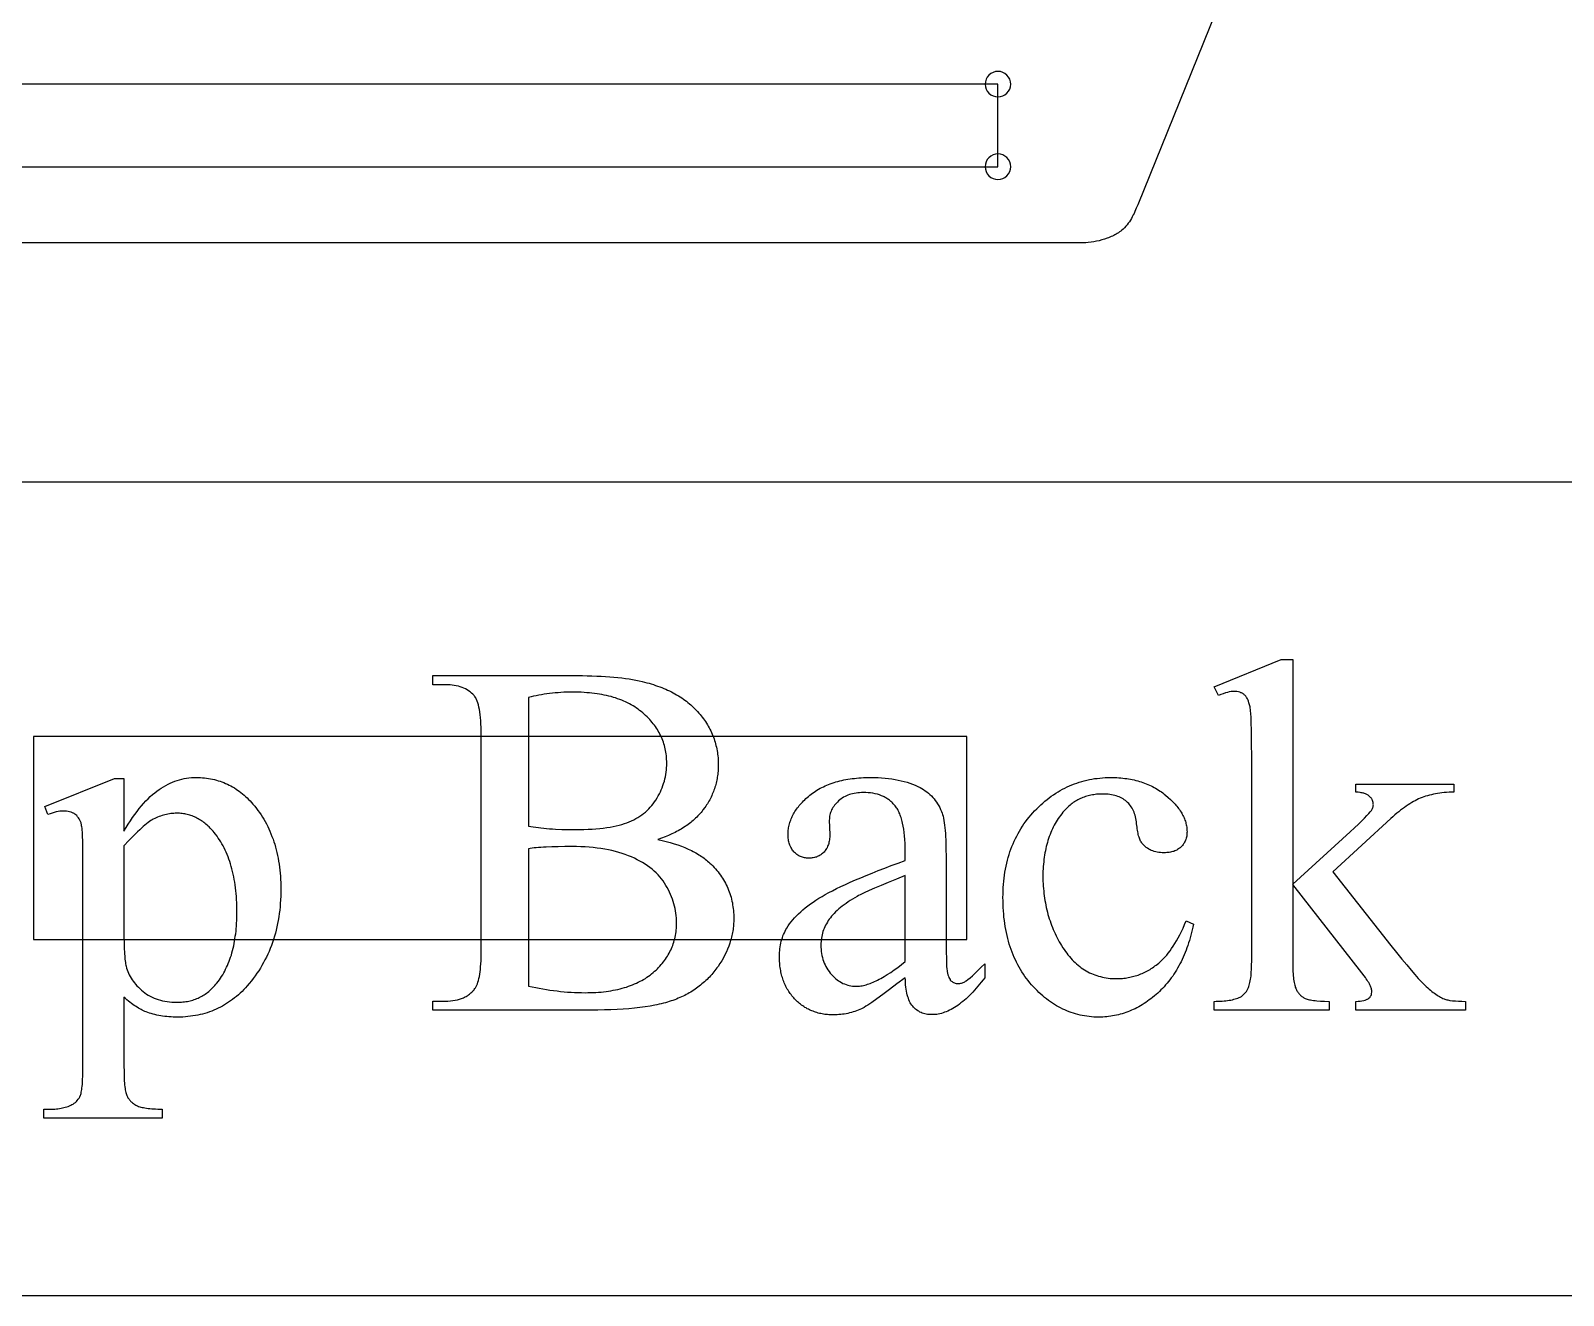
# Model space of a CAD drawing. Extents: x 0 to 152, y -19 to 71.
# Drawn here: x 49.54 to 64.63, y -10.35 to 2.09 of the extents above; entities that cross this region are included whole.
import ezdxf

# ---------------------------------------------------------------- set-up
doc = ezdxf.new("R2010")
doc.units = 0
doc.layers.get('0').update_dxf_attribs({"linetype": 'CONTINUOUS'})

msp = doc.modelspace()

# ---------------------------------------------------------------- linework, layer by layer
msp.add_lwpolyline([(68.062, 19.219), (60.438, 0.375), (60.424, 0.342), (60.409, 0.308), (60.402, 0.291), (60.393, 0.275), (60.385, 0.258), (60.376, 0.241), (60.366, 0.225), (60.356, 0.209), (60.345, 0.194), (60.334, 0.179), (60.322, 0.164), (60.309, 0.15), (60.296, 0.137), (60.281, 0.125), (60.271, 0.117), (60.26, 0.109), (60.249, 0.101), (60.237, 0.094), (60.226, 0.087), (60.214, 0.08), (60.202, 0.074), (60.189, 0.068), (60.177, 0.062), (60.164, 0.056), (60.151, 0.051), (60.139, 0.046), (60.112, 0.037), (60.086, 0.029), (60.059, 0.022), (60.032, 0.016), (60.005, 0.011), (59.979, 0.007), (59.952, 0.004), (59.926, 0.002), (59.9, 0), (59.875, 0), (2.5, 0)])
for points in [[(59.062, 1.688, 0.414214), (58.937, 1.562, 0.414214), (59.062, 1.437, 0.414214), (59.188, 1.562, 0.414214)], [(59.062, 0.876, 0.414214), (58.937, 0.75, 0.414214), (59.062, 0.624, 0.414214), (59.188, 0.75, 0.414214)]]:
    msp.add_lwpolyline(points, format="xyb", close=True)
for points in [[(33.062, 0.75), (59.062, 0.75), (59.062, 1.562), (33.062, 1.562)], [(42.29, -10.355), (66.04, -10.355), (66.04, -2.355), (42.29, -2.355)], [(61.963, -4.097), (61.963, -6.308), (62.528, -5.794), (62.571, -5.754), (62.609, -5.719), (62.642, -5.687), (62.67, -5.659), (62.694, -5.635), (62.713, -5.614), (62.727, -5.598), (62.733, -5.591), (62.737, -5.585), (62.742, -5.578), (62.746, -5.57), (62.749, -5.563), (62.752, -5.556), (62.754, -5.549), (62.755, -5.541), (62.756, -5.534), (62.757, -5.527), (62.756, -5.521), (62.756, -5.515), (62.755, -5.509), (62.754, -5.503), (62.753, -5.498), (62.751, -5.492), (62.749, -5.487), (62.746, -5.481), (62.744, -5.476), (62.741, -5.471), (62.738, -5.466), (62.734, -5.461), (62.73, -5.457), (62.726, -5.452), (62.716, -5.443), (62.711, -5.439), (62.706, -5.435), (62.7, -5.431), (62.693, -5.427), (62.686, -5.424), (62.679, -5.421), (62.671, -5.418), (62.663, -5.415), (62.655, -5.413), (62.646, -5.411), (62.637, -5.409), (62.627, -5.407), (62.606, -5.405), (62.584, -5.403), (62.584, -5.325), (63.55, -5.325), (63.55, -5.403), (63.526, -5.404), (63.502, -5.405), (63.478, -5.406), (63.455, -5.408), (63.432, -5.411), (63.41, -5.414), (63.389, -5.417), (63.368, -5.42), (63.348, -5.424), (63.328, -5.429), (63.308, -5.434), (63.289, -5.439), (63.271, -5.444), (63.253, -5.45), (63.236, -5.457), (63.219, -5.464), (63.202, -5.471), (63.186, -5.479), (63.168, -5.488), (63.151, -5.497), (63.134, -5.507), (63.116, -5.518), (63.098, -5.529), (63.08, -5.541), (63.062, -5.554), (63.044, -5.567), (63.025, -5.582), (63.006, -5.596), (62.987, -5.612), (62.968, -5.628), (62.949, -5.645), (62.929, -5.663), (62.358, -6.189), (62.929, -6.911), (62.986, -6.982), (63.038, -7.046), (63.085, -7.104), (63.128, -7.155), (63.166, -7.198), (63.198, -7.236), (63.226, -7.266), (63.238, -7.278), (63.249, -7.289), (63.278, -7.317), (63.292, -7.329), (63.306, -7.341), (63.319, -7.353), (63.333, -7.364), (63.346, -7.374), (63.359, -7.383), (63.371, -7.392), (63.384, -7.401), (63.396, -7.408), (63.408, -7.415), (63.419, -7.422), (63.431, -7.428), (63.442, -7.433), (63.453, -7.437), (63.461, -7.44), (63.47, -7.443), (63.479, -7.446), (63.489, -7.448), (63.5, -7.45), (63.511, -7.452), (63.536, -7.456), (63.564, -7.458), (63.595, -7.46), (63.628, -7.461), (63.665, -7.462), (63.665, -7.549), (62.584, -7.549), (62.584, -7.462), (62.606, -7.461), (62.627, -7.459), (62.645, -7.457), (62.662, -7.453), (62.676, -7.45), (62.683, -7.447), (62.689, -7.445), (62.695, -7.442), (62.7, -7.44), (62.705, -7.437), (62.709, -7.434), (62.717, -7.427), (62.724, -7.42), (62.726, -7.416), (62.729, -7.412), (62.732, -7.407), (62.734, -7.403), (62.737, -7.394), (62.74, -7.384), (62.741, -7.373), (62.742, -7.362), (62.742, -7.355), (62.74, -7.347), (62.739, -7.339), (62.736, -7.33), (62.732, -7.321), (62.728, -7.311), (62.723, -7.3), (62.718, -7.289), (62.711, -7.278), (62.704, -7.266), (62.696, -7.253), (62.687, -7.24), (62.678, -7.226), (62.668, -7.212), (62.645, -7.182), (61.963, -6.311), (61.963, -7.049), (61.963, -7.101), (61.965, -7.148), (61.966, -7.169), (61.967, -7.19), (61.968, -7.21), (61.97, -7.228), (61.972, -7.245), (61.974, -7.261), (61.977, -7.276), (61.98, -7.29), (61.983, -7.302), (61.986, -7.314), (61.989, -7.324), (61.993, -7.333), (61.997, -7.341), (62.001, -7.349), (62.005, -7.357), (62.01, -7.365), (62.014, -7.372), (62.019, -7.378), (62.024, -7.385), (62.03, -7.391), (62.035, -7.397), (62.041, -7.403), (62.047, -7.408), (62.053, -7.413), (62.059, -7.418), (62.066, -7.422), (62.072, -7.426), (62.079, -7.43), (62.087, -7.434), (62.095, -7.437), (62.105, -7.44), (62.115, -7.443), (62.127, -7.446), (62.139, -7.448), (62.153, -7.45), (62.168, -7.453), (62.183, -7.454), (62.2, -7.456), (62.237, -7.459), (62.277, -7.461), (62.322, -7.462), (62.322, -7.549), (61.191, -7.549), (61.191, -7.462), (61.211, -7.461), (61.232, -7.461), (61.251, -7.46), (61.27, -7.459), (61.288, -7.458), (61.306, -7.456), (61.323, -7.454), (61.339, -7.451), (61.355, -7.449), (61.37, -7.446), (61.384, -7.442), (61.398, -7.438), (61.411, -7.434), (61.423, -7.43), (61.435, -7.425), (61.445, -7.42), (61.458, -7.413), (61.469, -7.405), (61.48, -7.396), (61.49, -7.386), (61.5, -7.376), (61.508, -7.364), (61.516, -7.351), (61.523, -7.338), (61.528, -7.327), (61.532, -7.316), (61.536, -7.304), (61.539, -7.29), (61.542, -7.276), (61.545, -7.261), (61.548, -7.245), (61.55, -7.229), (61.553, -7.211), (61.554, -7.192), (61.556, -7.173), (61.557, -7.152), (61.558, -7.131), (61.559, -7.108), (61.56, -7.061), (61.56, -5.036), (61.559, -4.944), (61.559, -4.862), (61.557, -4.789), (61.555, -4.725), (61.553, -4.671), (61.55, -4.626), (61.548, -4.607), (61.547, -4.59), (61.545, -4.576), (61.543, -4.564), (61.538, -4.543), (61.533, -4.524), (61.527, -4.507), (61.524, -4.499), (61.52, -4.491), (61.517, -4.484), (61.513, -4.477), (61.509, -4.471), (61.505, -4.465), (61.501, -4.459), (61.496, -4.454), (61.492, -4.449), (61.487, -4.445), (61.482, -4.441), (61.477, -4.437), (61.471, -4.434), (61.466, -4.431), (61.46, -4.428), (61.454, -4.425), (61.448, -4.423), (61.442, -4.421), (61.429, -4.417), (61.415, -4.414), (61.4, -4.413), (61.385, -4.412), (61.378, -4.412), (61.371, -4.413), (61.356, -4.415), (61.339, -4.418), (61.321, -4.423), (61.301, -4.428), (61.28, -4.436), (61.257, -4.444), (61.232, -4.454), (61.191, -4.369), (61.851, -4.097)], [(55.716, -5.869), (55.758, -5.878), (55.799, -5.889), (55.838, -5.899), (55.876, -5.911), (55.913, -5.923), (55.948, -5.936), (55.982, -5.949), (56.015, -5.964), (56.046, -5.979), (56.062, -5.986), (56.076, -5.994), (56.091, -6.002), (56.105, -6.01), (56.119, -6.019), (56.132, -6.027), (56.146, -6.036), (56.158, -6.045), (56.171, -6.054), (56.183, -6.063), (56.195, -6.073), (56.206, -6.082), (56.217, -6.092), (56.228, -6.102), (56.243, -6.116), (56.257, -6.13), (56.27, -6.145), (56.283, -6.159), (56.296, -6.174), (56.308, -6.189), (56.32, -6.205), (56.331, -6.22), (56.342, -6.236), (56.352, -6.251), (56.362, -6.267), (56.372, -6.284), (56.381, -6.3), (56.389, -6.317), (56.397, -6.333), (56.405, -6.35), (56.412, -6.367), (56.419, -6.385), (56.425, -6.402), (56.431, -6.42), (56.436, -6.438), (56.441, -6.456), (56.445, -6.475), (56.449, -6.493), (56.452, -6.512), (56.455, -6.531), (56.458, -6.55), (56.46, -6.569), (56.462, -6.589), (56.463, -6.608), (56.463, -6.628), (56.464, -6.648), (56.463, -6.664), (56.463, -6.679), (56.462, -6.694), (56.461, -6.709), (56.46, -6.724), (56.458, -6.74), (56.456, -6.755), (56.454, -6.77), (56.451, -6.785), (56.448, -6.8), (56.445, -6.814), (56.442, -6.829), (56.438, -6.844), (56.434, -6.859), (56.429, -6.874), (56.425, -6.888), (56.414, -6.918), (56.403, -6.947), (56.39, -6.976), (56.376, -7.005), (56.361, -7.033), (56.345, -7.062), (56.327, -7.09), (56.308, -7.118), (56.298, -7.132), (56.288, -7.146), (56.278, -7.159), (56.268, -7.172), (56.257, -7.185), (56.246, -7.198), (56.235, -7.211), (56.223, -7.223), (56.212, -7.235), (56.2, -7.247), (56.188, -7.258), (56.176, -7.269), (56.163, -7.281), (56.15, -7.291), (56.137, -7.302), (56.124, -7.312), (56.111, -7.322), (56.097, -7.332), (56.083, -7.342), (56.069, -7.351), (56.055, -7.361), (56.04, -7.37), (56.025, -7.378), (56.01, -7.387), (55.995, -7.395), (55.98, -7.403), (55.964, -7.411), (55.948, -7.418), (55.932, -7.425), (55.916, -7.432), (55.899, -7.439), (55.882, -7.446), (55.865, -7.452), (55.847, -7.458), (55.829, -7.464), (55.81, -7.47), (55.791, -7.476), (55.771, -7.481), (55.75, -7.486), (55.729, -7.491), (55.707, -7.496), (55.685, -7.5), (55.639, -7.509), (55.591, -7.516), (55.54, -7.523), (55.487, -7.529), (55.432, -7.535), (55.375, -7.539), (55.316, -7.543), (55.254, -7.545), (55.19, -7.547), (55.124, -7.549), (55.056, -7.549), (53.502, -7.549), (53.502, -7.459), (53.626, -7.459), (53.651, -7.459), (53.675, -7.457), (53.699, -7.455), (53.721, -7.451), (53.743, -7.446), (53.754, -7.444), (53.764, -7.441), (53.774, -7.438), (53.784, -7.434), (53.793, -7.43), (53.803, -7.426), (53.812, -7.422), (53.821, -7.418), (53.83, -7.413), (53.838, -7.408), (53.846, -7.403), (53.854, -7.397), (53.862, -7.391), (53.87, -7.385), (53.877, -7.379), (53.884, -7.373), (53.891, -7.366), (53.897, -7.359), (53.904, -7.352), (53.91, -7.344), (53.916, -7.336), (53.922, -7.328), (53.928, -7.317), (53.935, -7.304), (53.941, -7.29), (53.946, -7.274), (53.951, -7.256), (53.956, -7.237), (53.96, -7.217), (53.964, -7.195), (53.967, -7.172), (53.97, -7.147), (53.972, -7.121), (53.974, -7.093), (53.976, -7.063), (53.977, -7.033), (53.977, -7), (53.978, -6.966), (53.978, -4.84), (53.977, -4.802), (53.976, -4.767), (53.975, -4.733), (53.973, -4.701), (53.971, -4.67), (53.968, -4.642), (53.964, -4.615), (53.96, -4.59), (53.955, -4.567), (53.95, -4.545), (53.944, -4.526), (53.938, -4.508), (53.931, -4.492), (53.927, -4.484), (53.924, -4.477), (53.92, -4.471), (53.916, -4.464), (53.911, -4.459), (53.907, -4.454), (53.895, -4.441), (53.882, -4.429), (53.868, -4.417), (53.854, -4.407), (53.839, -4.397), (53.823, -4.388), (53.807, -4.381), (53.789, -4.373), (53.771, -4.367), (53.753, -4.362), (53.733, -4.357), (53.713, -4.353), (53.692, -4.351), (53.671, -4.348), (53.649, -4.347), (53.626, -4.347), (53.502, -4.347), (53.502, -4.257), (54.924, -4.257), (54.974, -4.257), (55.021, -4.258), (55.068, -4.259), (55.114, -4.261), (55.158, -4.263), (55.201, -4.265), (55.243, -4.268), (55.283, -4.272), (55.322, -4.275), (55.36, -4.28), (55.397, -4.284), (55.433, -4.29), (55.467, -4.295), (55.5, -4.302), (55.532, -4.308), (55.563, -4.315), (55.586, -4.321), (55.608, -4.327), (55.63, -4.333), (55.651, -4.339), (55.673, -4.346), (55.693, -4.353), (55.714, -4.36), (55.734, -4.367), (55.754, -4.375), (55.774, -4.383), (55.793, -4.391), (55.812, -4.4), (55.83, -4.408), (55.849, -4.417), (55.866, -4.427), (55.884, -4.436), (55.901, -4.446), (55.918, -4.456), (55.935, -4.466), (55.951, -4.477), (55.967, -4.488), (55.982, -4.499), (55.997, -4.51), (56.012, -4.522), (56.027, -4.534), (56.041, -4.546), (56.055, -4.559), (56.068, -4.571), (56.081, -4.584), (56.094, -4.598), (56.107, -4.611), (56.119, -4.625), (56.131, -4.639), (56.142, -4.653), (56.153, -4.667), (56.164, -4.681), (56.174, -4.696), (56.184, -4.71), (56.194, -4.725), (56.203, -4.74), (56.212, -4.755), (56.22, -4.77), (56.228, -4.785), (56.236, -4.801), (56.243, -4.816), (56.25, -4.832), (56.257, -4.848), (56.263, -4.864), (56.269, -4.88), (56.274, -4.896), (56.279, -4.912), (56.284, -4.929), (56.288, -4.945), (56.292, -4.962), (56.296, -4.979), (56.299, -4.996), (56.302, -5.013), (56.304, -5.03), (56.306, -5.047), (56.308, -5.065), (56.309, -5.082), (56.31, -5.1), (56.31, -5.118), (56.311, -5.136), (56.31, -5.167), (56.308, -5.197), (56.307, -5.212), (56.305, -5.227), (56.303, -5.242), (56.301, -5.256), (56.299, -5.271), (56.296, -5.285), (56.293, -5.3), (56.29, -5.314), (56.286, -5.328), (56.282, -5.342), (56.278, -5.356), (56.273, -5.37), (56.268, -5.384), (56.263, -5.398), (56.258, -5.411), (56.252, -5.425), (56.246, -5.438), (56.24, -5.452), (56.233, -5.465), (56.226, -5.478), (56.219, -5.491), (56.211, -5.504), (56.204, -5.517), (56.195, -5.529), (56.187, -5.542), (56.178, -5.554), (56.16, -5.579), (56.151, -5.591), (56.141, -5.603), (56.131, -5.615), (56.12, -5.626), (56.11, -5.637), (56.099, -5.649), (56.087, -5.66), (56.076, -5.67), (56.064, -5.681), (56.052, -5.691), (56.04, -5.701), (56.027, -5.711), (56.014, -5.721), (56.001, -5.731), (55.988, -5.74), (55.974, -5.749), (55.96, -5.758), (55.945, -5.767), (55.931, -5.775), (55.916, -5.784), (55.901, -5.792), (55.885, -5.8), (55.854, -5.815), (55.821, -5.83), (55.787, -5.844), (55.752, -5.857)], [(54.444, -5.738), (54.467, -5.742), (54.49, -5.746), (54.515, -5.749), (54.54, -5.753), (54.566, -5.756), (54.593, -5.759), (54.62, -5.761), (54.649, -5.763), (54.678, -5.765), (54.708, -5.767), (54.77, -5.77), (54.835, -5.771), (54.903, -5.772), (54.946, -5.772), (54.988, -5.771), (55.029, -5.769), (55.069, -5.767), (55.107, -5.764), (55.144, -5.761), (55.179, -5.757), (55.213, -5.753), (55.246, -5.748), (55.277, -5.742), (55.307, -5.736), (55.335, -5.729), (55.362, -5.721), (55.388, -5.713), (55.412, -5.705), (55.435, -5.695), (55.457, -5.686), (55.479, -5.675), (55.499, -5.664), (55.519, -5.652), (55.539, -5.64), (55.558, -5.627), (55.576, -5.613), (55.593, -5.599), (55.61, -5.584), (55.626, -5.568), (55.641, -5.552), (55.656, -5.535), (55.67, -5.517), (55.684, -5.499), (55.696, -5.481), (55.709, -5.461), (55.72, -5.441), (55.731, -5.421), (55.741, -5.401), (55.75, -5.38), (55.759, -5.36), (55.766, -5.339), (55.773, -5.317), (55.78, -5.296), (55.785, -5.274), (55.79, -5.252), (55.794, -5.23), (55.797, -5.208), (55.8, -5.185), (55.802, -5.163), (55.803, -5.14), (55.803, -5.116), (55.803, -5.098), (55.802, -5.081), (55.801, -5.063), (55.8, -5.045), (55.798, -5.028), (55.795, -5.011), (55.792, -4.994), (55.789, -4.977), (55.785, -4.961), (55.78, -4.944), (55.775, -4.928), (55.77, -4.912), (55.764, -4.896), (55.758, -4.88), (55.752, -4.864), (55.744, -4.849), (55.737, -4.833), (55.729, -4.818), (55.72, -4.803), (55.711, -4.788), (55.702, -4.774), (55.692, -4.759), (55.682, -4.745), (55.671, -4.731), (55.66, -4.717), (55.648, -4.703), (55.636, -4.689), (55.623, -4.676), (55.61, -4.663), (55.596, -4.649), (55.582, -4.636), (55.568, -4.624), (55.553, -4.611), (55.537, -4.599), (55.522, -4.587), (55.506, -4.576), (55.489, -4.565), (55.472, -4.554), (55.454, -4.544), (55.437, -4.534), (55.418, -4.525), (55.399, -4.516), (55.38, -4.507), (55.361, -4.499), (55.341, -4.491), (55.32, -4.484), (55.3, -4.477), (55.278, -4.471), (55.257, -4.464), (55.234, -4.459), (55.212, -4.453), (55.189, -4.448), (55.166, -4.444), (55.142, -4.44), (55.118, -4.436), (55.093, -4.432), (55.068, -4.429), (55.042, -4.427), (55.017, -4.425), (54.99, -4.423), (54.963, -4.421), (54.936, -4.42), (54.909, -4.42), (54.881, -4.42), (54.851, -4.42), (54.821, -4.42), (54.791, -4.421), (54.762, -4.423), (54.734, -4.425), (54.705, -4.427), (54.678, -4.43), (54.65, -4.433), (54.623, -4.436), (54.596, -4.44), (54.57, -4.445), (54.544, -4.45), (54.518, -4.455), (54.493, -4.46), (54.468, -4.467), (54.444, -4.473)], [(49.571, -6.855), (58.758, -6.855), (58.758, -4.855), (49.571, -4.855)], [(49.685, -5.546), (50.37, -5.269), (50.462, -5.269), (50.462, -5.789), (50.484, -5.753), (50.505, -5.718), (50.527, -5.685), (50.548, -5.653), (50.57, -5.622), (50.592, -5.593), (50.613, -5.566), (50.635, -5.539), (50.656, -5.514), (50.678, -5.49), (50.7, -5.468), (50.721, -5.447), (50.743, -5.428), (50.765, -5.41), (50.786, -5.393), (50.808, -5.377), (50.83, -5.363), (50.852, -5.35), (50.874, -5.337), (50.896, -5.326), (50.918, -5.315), (50.941, -5.306), (50.963, -5.297), (50.986, -5.289), (51.009, -5.282), (51.032, -5.276), (51.055, -5.271), (51.079, -5.267), (51.102, -5.264), (51.126, -5.261), (51.15, -5.26), (51.173, -5.26), (51.194, -5.26), (51.215, -5.261), (51.235, -5.262), (51.255, -5.264), (51.275, -5.266), (51.295, -5.269), (51.315, -5.272), (51.334, -5.276), (51.353, -5.28), (51.372, -5.285), (51.391, -5.291), (51.409, -5.296), (51.427, -5.303), (51.445, -5.31), (51.463, -5.317), (51.481, -5.325), (51.498, -5.334), (51.515, -5.343), (51.532, -5.352), (51.549, -5.362), (51.565, -5.373), (51.581, -5.384), (51.597, -5.395), (51.613, -5.407), (51.629, -5.42), (51.644, -5.433), (51.659, -5.446), (51.674, -5.46), (51.689, -5.475), (51.703, -5.49), (51.718, -5.506), (51.732, -5.522), (51.749, -5.542), (51.765, -5.563), (51.781, -5.584), (51.796, -5.605), (51.811, -5.627), (51.825, -5.649), (51.839, -5.671), (51.852, -5.694), (51.864, -5.717), (51.877, -5.741), (51.888, -5.765), (51.899, -5.789), (51.909, -5.814), (51.919, -5.839), (51.929, -5.865), (51.938, -5.891), (51.946, -5.917), (51.954, -5.944), (51.961, -5.971), (51.968, -5.998), (51.974, -6.026), (51.979, -6.054), (51.984, -6.083), (51.989, -6.112), (51.993, -6.141), (51.997, -6.171), (51.999, -6.201), (52.002, -6.231), (52.004, -6.262), (52.005, -6.293), (52.006, -6.325), (52.006, -6.357), (52.006, -6.393), (52.005, -6.428), (52.003, -6.463), (52.001, -6.498), (51.998, -6.532), (51.995, -6.566), (51.99, -6.599), (51.986, -6.632), (51.98, -6.665), (51.974, -6.697), (51.967, -6.729), (51.96, -6.761), (51.952, -6.792), (51.943, -6.822), (51.934, -6.853), (51.924, -6.883), (51.913, -6.912), (51.902, -6.941), (51.89, -6.97), (51.877, -6.998), (51.864, -7.026), (51.85, -7.054), (51.836, -7.081), (51.82, -7.108), (51.805, -7.135), (51.788, -7.161), (51.771, -7.186), (51.753, -7.211), (51.735, -7.236), (51.716, -7.261), (51.696, -7.285), (51.676, -7.309), (51.659, -7.328), (51.641, -7.346), (51.624, -7.364), (51.606, -7.381), (51.588, -7.398), (51.569, -7.413), (51.55, -7.429), (51.531, -7.444), (51.512, -7.458), (51.492, -7.471), (51.472, -7.484), (51.452, -7.497), (51.432, -7.508), (51.411, -7.519), (51.39, -7.53), (51.369, -7.54), (51.347, -7.549), (51.326, -7.558), (51.303, -7.566), (51.281, -7.574), (51.258, -7.581), (51.236, -7.587), (51.212, -7.593), (51.189, -7.598), (51.165, -7.602), (51.141, -7.606), (51.117, -7.609), (51.092, -7.612), (51.068, -7.614), (51.042, -7.616), (51.017, -7.617), (50.991, -7.617), (50.969, -7.617), (50.947, -7.616), (50.926, -7.615), (50.905, -7.614), (50.884, -7.612), (50.863, -7.61), (50.843, -7.607), (50.824, -7.604), (50.805, -7.601), (50.786, -7.597), (50.767, -7.593), (50.749, -7.588), (50.731, -7.583), (50.714, -7.578), (50.697, -7.572), (50.681, -7.566), (50.668, -7.561), (50.656, -7.556), (50.643, -7.55), (50.631, -7.543), (50.618, -7.536), (50.604, -7.528), (50.591, -7.52), (50.577, -7.511), (50.564, -7.502), (50.55, -7.492), (50.536, -7.482), (50.521, -7.47), (50.507, -7.459), (50.492, -7.447), (50.477, -7.434), (50.462, -7.42), (50.462, -8.098), (50.463, -8.152), (50.464, -8.201), (50.466, -8.245), (50.467, -8.266), (50.469, -8.284), (50.471, -8.302), (50.473, -8.318), (50.475, -8.333), (50.478, -8.346), (50.481, -8.359), (50.483, -8.37), (50.487, -8.379), (50.49, -8.388), (50.494, -8.395), (50.498, -8.403), (50.502, -8.41), (50.507, -8.417), (50.512, -8.424), (50.517, -8.431), (50.522, -8.437), (50.528, -8.443), (50.534, -8.449), (50.541, -8.455), (50.548, -8.461), (50.555, -8.466), (50.563, -8.472), (50.57, -8.477), (50.579, -8.482), (50.587, -8.486), (50.596, -8.491), (50.606, -8.495), (50.617, -8.499), (50.629, -8.502), (50.641, -8.505), (50.655, -8.508), (50.669, -8.511), (50.685, -8.513), (50.701, -8.516), (50.718, -8.517), (50.736, -8.519), (50.754, -8.52), (50.774, -8.521), (50.795, -8.522), (50.838, -8.523), (50.838, -8.612), (49.673, -8.612), (49.673, -8.523), (49.734, -8.523), (49.75, -8.523), (49.767, -8.522), (49.782, -8.522), (49.798, -8.52), (49.813, -8.519), (49.828, -8.517), (49.843, -8.514), (49.858, -8.511), (49.872, -8.508), (49.885, -8.504), (49.899, -8.5), (49.912, -8.495), (49.925, -8.49), (49.938, -8.484), (49.95, -8.478), (49.962, -8.472), (49.968, -8.468), (49.973, -8.464), (49.979, -8.46), (49.984, -8.456), (49.994, -8.447), (50.003, -8.437), (50.012, -8.425), (50.02, -8.413), (50.027, -8.4), (50.034, -8.385), (50.037, -8.377), (50.04, -8.368), (50.042, -8.357), (50.045, -8.344), (50.047, -8.33), (50.049, -8.315), (50.051, -8.298), (50.053, -8.28), (50.056, -8.239), (50.057, -8.193), (50.059, -8.141), (50.059, -8.083), (50.059, -5.981), (50.059, -5.929), (50.058, -5.883), (50.056, -5.841), (50.054, -5.804), (50.052, -5.772), (50.05, -5.758), (50.048, -5.745), (50.046, -5.734), (50.044, -5.723), (50.042, -5.714), (50.04, -5.706), (50.034, -5.692), (50.029, -5.679), (50.022, -5.667), (50.014, -5.655), (50.006, -5.645), (49.998, -5.635), (49.988, -5.627), (49.978, -5.619), (49.972, -5.615), (49.967, -5.612), (49.961, -5.609), (49.955, -5.606), (49.942, -5.601), (49.928, -5.597), (49.913, -5.594), (49.897, -5.592), (49.88, -5.59), (49.862, -5.59), (49.847, -5.59), (49.831, -5.592), (49.814, -5.595), (49.796, -5.598), (49.777, -5.603), (49.757, -5.609), (49.736, -5.616), (49.714, -5.624)], [(58.151, -7.229), (58.069, -7.291), (57.996, -7.347), (57.93, -7.396), (57.872, -7.437), (57.823, -7.472), (57.801, -7.487), (57.781, -7.5), (57.763, -7.511), (57.747, -7.521), (57.733, -7.528), (57.721, -7.534), (57.705, -7.542), (57.688, -7.549), (57.671, -7.555), (57.655, -7.561), (57.638, -7.566), (57.621, -7.571), (57.603, -7.576), (57.586, -7.58), (57.568, -7.584), (57.551, -7.587), (57.533, -7.589), (57.515, -7.591), (57.497, -7.593), (57.479, -7.594), (57.46, -7.595), (57.442, -7.595), (57.428, -7.595), (57.414, -7.595), (57.4, -7.594), (57.386, -7.593), (57.372, -7.591), (57.358, -7.59), (57.345, -7.588), (57.332, -7.585), (57.319, -7.583), (57.306, -7.58), (57.293, -7.577), (57.28, -7.573), (57.268, -7.569), (57.256, -7.565), (57.244, -7.56), (57.232, -7.556), (57.22, -7.551), (57.208, -7.545), (57.197, -7.54), (57.186, -7.534), (57.174, -7.527), (57.163, -7.521), (57.153, -7.514), (57.142, -7.506), (57.131, -7.499), (57.121, -7.491), (57.111, -7.483), (57.101, -7.474), (57.091, -7.466), (57.081, -7.456), (57.072, -7.447), (57.062, -7.437), (57.053, -7.427), (57.044, -7.417), (57.035, -7.407), (57.027, -7.396), (57.019, -7.386), (57.011, -7.375), (57.004, -7.364), (56.997, -7.352), (56.99, -7.341), (56.983, -7.329), (56.977, -7.317), (56.971, -7.305), (56.965, -7.293), (56.96, -7.28), (56.955, -7.268), (56.95, -7.255), (56.946, -7.242), (56.941, -7.228), (56.937, -7.215), (56.934, -7.201), (56.93, -7.187), (56.927, -7.173), (56.925, -7.159), (56.922, -7.145), (56.92, -7.13), (56.918, -7.115), (56.916, -7.1), (56.915, -7.085), (56.914, -7.07), (56.913, -7.054), (56.913, -7.022), (56.913, -7.002), (56.914, -6.982), (56.915, -6.963), (56.917, -6.944), (56.92, -6.925), (56.923, -6.906), (56.927, -6.888), (56.931, -6.87), (56.936, -6.853), (56.941, -6.836), (56.947, -6.819), (56.954, -6.803), (56.961, -6.787), (56.969, -6.771), (56.977, -6.756), (56.986, -6.741), (56.999, -6.72), (57.013, -6.7), (57.028, -6.679), (57.045, -6.659), (57.062, -6.639), (57.081, -6.619), (57.101, -6.6), (57.122, -6.58), (57.144, -6.561), (57.167, -6.542), (57.192, -6.523), (57.218, -6.504), (57.244, -6.485), (57.272, -6.467), (57.301, -6.448), (57.332, -6.43), (57.364, -6.411), (57.398, -6.392), (57.435, -6.373), (57.475, -6.353), (57.517, -6.333), (57.562, -6.312), (57.61, -6.29), (57.66, -6.268), (57.712, -6.246), (57.767, -6.223), (57.825, -6.2), (57.885, -6.176), (57.948, -6.151), (58.013, -6.127), (58.081, -6.101), (58.151, -6.075), (58.151, -5.988), (58.151, -5.947), (58.149, -5.908), (58.147, -5.871), (58.144, -5.835), (58.141, -5.8), (58.136, -5.768), (58.131, -5.737), (58.125, -5.708), (58.121, -5.693), (58.118, -5.68), (58.114, -5.667), (58.11, -5.654), (58.105, -5.641), (58.101, -5.629), (58.096, -5.618), (58.092, -5.606), (58.087, -5.596), (58.081, -5.585), (58.076, -5.575), (58.07, -5.566), (58.064, -5.557), (58.058, -5.548), (58.052, -5.539), (58.045, -5.532), (58.039, -5.524), (58.032, -5.517), (58.025, -5.509), (58.017, -5.503), (58.01, -5.496), (58.002, -5.489), (57.995, -5.483), (57.987, -5.477), (57.978, -5.472), (57.97, -5.466), (57.961, -5.461), (57.953, -5.456), (57.944, -5.451), (57.935, -5.447), (57.916, -5.439), (57.896, -5.431), (57.876, -5.425), (57.855, -5.42), (57.833, -5.415), (57.81, -5.412), (57.787, -5.41), (57.763, -5.408), (57.738, -5.408), (57.719, -5.408), (57.701, -5.409), (57.683, -5.411), (57.666, -5.413), (57.649, -5.416), (57.632, -5.419), (57.616, -5.424), (57.601, -5.428), (57.586, -5.434), (57.572, -5.44), (57.558, -5.447), (57.544, -5.454), (57.531, -5.462), (57.519, -5.471), (57.507, -5.48), (57.495, -5.49), (57.484, -5.501), (57.474, -5.511), (57.464, -5.522), (57.455, -5.533), (57.447, -5.544), (57.439, -5.556), (57.432, -5.567), (57.426, -5.579), (57.421, -5.591), (57.416, -5.603), (57.412, -5.615), (57.409, -5.628), (57.406, -5.64), (57.405, -5.653), (57.404, -5.666), (57.403, -5.68), (57.408, -5.82), (57.408, -5.834), (57.407, -5.848), (57.406, -5.861), (57.404, -5.873), (57.402, -5.885), (57.4, -5.897), (57.397, -5.908), (57.394, -5.919), (57.39, -5.93), (57.386, -5.94), (57.381, -5.95), (57.376, -5.959), (57.37, -5.968), (57.364, -5.977), (57.358, -5.985), (57.351, -5.993), (57.344, -6), (57.336, -6.007), (57.328, -6.013), (57.32, -6.019), (57.312, -6.025), (57.303, -6.03), (57.294, -6.034), (57.285, -6.038), (57.276, -6.042), (57.266, -6.045), (57.256, -6.048), (57.246, -6.05), (57.235, -6.051), (57.224, -6.053), (57.213, -6.053), (57.202, -6.054), (57.191, -6.053), (57.18, -6.053), (57.169, -6.051), (57.159, -6.05), (57.149, -6.047), (57.139, -6.045), (57.129, -6.041), (57.12, -6.038), (57.111, -6.034), (57.102, -6.029), (57.094, -6.024), (57.085, -6.018), (57.077, -6.012), (57.07, -6.005), (57.062, -5.998), (57.055, -5.99), (57.048, -5.982), (57.041, -5.974), (57.035, -5.965), (57.03, -5.956), (57.025, -5.946), (57.02, -5.937), (57.016, -5.926), (57.012, -5.916), (57.009, -5.905), (57.006, -5.893), (57.003, -5.882), (57.001, -5.87), (57, -5.857), (56.999, -5.845), (56.998, -5.831), (56.998, -5.818), (56.998, -5.805), (56.999, -5.792), (57, -5.779), (57.001, -5.766), (57.003, -5.754), (57.005, -5.741), (57.008, -5.728), (57.011, -5.716), (57.015, -5.703), (57.019, -5.691), (57.023, -5.678), (57.028, -5.666), (57.033, -5.654), (57.039, -5.642), (57.045, -5.63), (57.051, -5.618), (57.058, -5.606), (57.065, -5.594), (57.073, -5.582), (57.081, -5.57), (57.09, -5.559), (57.099, -5.547), (57.108, -5.535), (57.118, -5.524), (57.128, -5.513), (57.139, -5.501), (57.15, -5.49), (57.161, -5.479), (57.173, -5.467), (57.186, -5.456), (57.198, -5.445), (57.211, -5.434), (57.225, -5.424), (57.239, -5.413), (57.253, -5.403), (57.268, -5.393), (57.282, -5.384), (57.298, -5.375), (57.313, -5.366), (57.329, -5.358), (57.345, -5.35), (57.362, -5.342), (57.379, -5.335), (57.396, -5.328), (57.413, -5.321), (57.431, -5.315), (57.45, -5.309), (57.468, -5.303), (57.487, -5.298), (57.506, -5.293), (57.526, -5.288), (57.546, -5.284), (57.566, -5.28), (57.587, -5.277), (57.608, -5.273), (57.629, -5.271), (57.65, -5.268), (57.672, -5.266), (57.695, -5.264), (57.717, -5.262), (57.74, -5.261), (57.763, -5.26), (57.787, -5.26), (57.811, -5.26), (57.848, -5.26), (57.883, -5.261), (57.918, -5.263), (57.952, -5.266), (57.986, -5.269), (58.018, -5.274), (58.05, -5.279), (58.081, -5.285), (58.11, -5.291), (58.14, -5.299), (58.168, -5.307), (58.195, -5.316), (58.222, -5.325), (58.248, -5.336), (58.273, -5.347), (58.297, -5.359), (58.314, -5.369), (58.331, -5.379), (58.348, -5.39), (58.364, -5.402), (58.379, -5.414), (58.393, -5.428), (58.408, -5.441), (58.421, -5.456), (58.434, -5.471), (58.446, -5.486), (58.458, -5.503), (58.469, -5.52), (58.48, -5.538), (58.49, -5.556), (58.499, -5.575), (58.508, -5.595), (58.513, -5.609), (58.518, -5.624), (58.523, -5.641), (58.527, -5.661), (58.531, -5.681), (58.534, -5.704), (58.538, -5.728), (58.541, -5.754), (58.543, -5.781), (58.545, -5.811), (58.547, -5.841), (58.549, -5.874), (58.55, -5.909), (58.551, -5.945), (58.551, -5.982), (58.552, -6.022), (58.552, -6.777), (58.552, -6.853), (58.552, -6.921), (58.553, -6.981), (58.555, -7.033), (58.556, -7.078), (58.558, -7.115), (58.561, -7.145), (58.562, -7.157), (58.564, -7.167), (58.567, -7.184), (58.571, -7.2), (58.575, -7.214), (58.58, -7.226), (58.585, -7.238), (58.591, -7.247), (58.594, -7.252), (58.597, -7.256), (58.6, -7.259), (58.604, -7.263), (58.611, -7.268), (58.618, -7.273), (58.626, -7.277), (58.634, -7.281), (58.642, -7.283), (58.65, -7.285), (58.659, -7.286), (58.668, -7.287), (58.678, -7.287), (58.687, -7.286), (58.696, -7.284), (58.705, -7.283), (58.713, -7.28), (58.721, -7.277), (58.729, -7.274), (58.736, -7.27), (58.743, -7.265), (58.75, -7.26), (58.767, -7.247), (58.788, -7.23), (58.811, -7.21), (58.837, -7.186), (58.866, -7.158), (58.898, -7.127), (58.933, -7.093), (58.933, -7.229), (58.916, -7.251), (58.899, -7.273), (58.882, -7.294), (58.865, -7.314), (58.848, -7.333), (58.832, -7.352), (58.815, -7.37), (58.798, -7.388), (58.782, -7.405), (58.765, -7.421), (58.749, -7.436), (58.732, -7.45), (58.716, -7.464), (58.699, -7.478), (58.683, -7.49), (58.667, -7.502), (58.651, -7.513), (58.634, -7.523), (58.618, -7.533), (58.602, -7.542), (58.586, -7.55), (58.57, -7.557), (58.554, -7.564), (58.538, -7.57), (58.523, -7.575), (58.507, -7.58), (58.491, -7.584), (58.475, -7.587), (58.46, -7.59), (58.444, -7.591), (58.429, -7.592), (58.413, -7.593), (58.398, -7.592), (58.384, -7.591), (58.37, -7.59), (58.357, -7.588), (58.344, -7.585), (58.331, -7.581), (58.318, -7.577), (58.306, -7.572), (58.295, -7.567), (58.283, -7.56), (58.273, -7.554), (58.262, -7.546), (58.252, -7.538), (58.242, -7.53), (58.233, -7.52), (58.224, -7.51), (58.215, -7.499), (58.207, -7.488), (58.2, -7.475), (58.193, -7.462), (58.186, -7.447), (58.181, -7.432), (58.175, -7.416), (58.17, -7.399), (58.166, -7.38), (58.162, -7.361), (58.159, -7.342), (58.156, -7.321), (58.154, -7.299), (58.153, -7.277), (58.152, -7.253)], [(60.987, -6.704), (60.981, -6.731), (60.975, -6.758), (60.968, -6.785), (60.961, -6.811), (60.954, -6.837), (60.947, -6.862), (60.939, -6.887), (60.931, -6.911), (60.922, -6.935), (60.914, -6.959), (60.905, -6.982), (60.895, -7.005), (60.885, -7.028), (60.875, -7.05), (60.865, -7.072), (60.854, -7.093), (60.843, -7.114), (60.831, -7.134), (60.819, -7.155), (60.807, -7.174), (60.795, -7.194), (60.782, -7.213), (60.768, -7.231), (60.755, -7.249), (60.741, -7.267), (60.727, -7.284), (60.712, -7.301), (60.697, -7.318), (60.682, -7.334), (60.667, -7.35), (60.651, -7.365), (60.635, -7.38), (60.618, -7.395), (60.602, -7.409), (60.585, -7.423), (60.568, -7.436), (60.551, -7.448), (60.534, -7.461), (60.517, -7.473), (60.5, -7.484), (60.483, -7.495), (60.465, -7.505), (60.448, -7.515), (60.43, -7.525), (60.412, -7.534), (60.394, -7.542), (60.377, -7.55), (60.358, -7.558), (60.34, -7.565), (60.322, -7.572), (60.304, -7.578), (60.285, -7.584), (60.266, -7.589), (60.248, -7.594), (60.229, -7.598), (60.21, -7.602), (60.191, -7.606), (60.172, -7.609), (60.152, -7.611), (60.133, -7.613), (60.114, -7.615), (60.094, -7.616), (60.074, -7.617), (60.054, -7.617), (60.031, -7.617), (60.007, -7.616), (59.984, -7.614), (59.961, -7.612), (59.938, -7.609), (59.916, -7.606), (59.893, -7.602), (59.871, -7.597), (59.849, -7.592), (59.827, -7.586), (59.805, -7.579), (59.784, -7.572), (59.763, -7.565), (59.742, -7.556), (59.721, -7.547), (59.7, -7.538), (59.679, -7.527), (59.659, -7.516), (59.639, -7.505), (59.619, -7.493), (59.599, -7.48), (59.579, -7.467), (59.56, -7.453), (59.541, -7.438), (59.522, -7.423), (59.503, -7.407), (59.484, -7.391), (59.466, -7.374), (59.448, -7.356), (59.43, -7.337), (59.412, -7.319), (59.394, -7.299), (59.377, -7.279), (59.36, -7.258), (59.344, -7.237), (59.328, -7.216), (59.313, -7.194), (59.298, -7.172), (59.284, -7.149), (59.271, -7.126), (59.258, -7.102), (59.245, -7.078), (59.234, -7.054), (59.222, -7.029), (59.212, -7.004), (59.201, -6.978), (59.192, -6.952), (59.183, -6.925), (59.174, -6.898), (59.166, -6.871), (59.159, -6.843), (59.152, -6.814), (59.146, -6.785), (59.14, -6.756), (59.135, -6.726), (59.13, -6.696), (59.126, -6.666), (59.122, -6.635), (59.119, -6.603), (59.117, -6.571), (59.115, -6.539), (59.113, -6.506), (59.113, -6.473), (59.112, -6.44), (59.113, -6.407), (59.114, -6.375), (59.115, -6.343), (59.117, -6.312), (59.12, -6.28), (59.123, -6.25), (59.127, -6.22), (59.132, -6.19), (59.137, -6.16), (59.143, -6.131), (59.149, -6.102), (59.156, -6.074), (59.164, -6.046), (59.172, -6.018), (59.181, -5.991), (59.19, -5.964), (59.2, -5.938), (59.211, -5.912), (59.222, -5.886), (59.234, -5.861), (59.247, -5.836), (59.26, -5.811), (59.274, -5.787), (59.288, -5.764), (59.303, -5.74), (59.318, -5.717), (59.334, -5.695), (59.351, -5.672), (59.369, -5.651), (59.387, -5.629), (59.405, -5.608), (59.424, -5.587), (59.444, -5.567), (59.464, -5.548), (59.484, -5.529), (59.504, -5.511), (59.525, -5.493), (59.546, -5.476), (59.567, -5.46), (59.588, -5.444), (59.61, -5.429), (59.632, -5.415), (59.654, -5.401), (59.676, -5.388), (59.698, -5.375), (59.721, -5.363), (59.744, -5.352), (59.768, -5.342), (59.791, -5.332), (59.815, -5.322), (59.839, -5.314), (59.863, -5.306), (59.888, -5.298), (59.912, -5.292), (59.937, -5.286), (59.963, -5.28), (59.988, -5.275), (60.014, -5.271), (60.04, -5.268), (60.066, -5.265), (60.092, -5.262), (60.119, -5.261), (60.146, -5.26), (60.173, -5.26), (60.194, -5.26), (60.214, -5.26), (60.234, -5.261), (60.253, -5.262), (60.273, -5.264), (60.292, -5.266), (60.311, -5.268), (60.33, -5.27), (60.348, -5.273), (60.367, -5.277), (60.385, -5.28), (60.403, -5.284), (60.42, -5.288), (60.438, -5.293), (60.455, -5.298), (60.472, -5.303), (60.489, -5.309), (60.505, -5.315), (60.521, -5.321), (60.537, -5.327), (60.553, -5.334), (60.569, -5.342), (60.584, -5.349), (60.599, -5.357), (60.614, -5.366), (60.629, -5.374), (60.643, -5.383), (60.658, -5.393), (60.672, -5.402), (60.685, -5.412), (60.699, -5.423), (60.712, -5.433), (60.738, -5.455), (60.762, -5.477), (60.773, -5.488), (60.784, -5.499), (60.795, -5.51), (60.805, -5.521), (60.814, -5.532), (60.824, -5.543), (60.833, -5.554), (60.841, -5.565), (60.849, -5.576), (60.857, -5.588), (60.864, -5.599), (60.871, -5.61), (60.877, -5.621), (60.883, -5.633), (60.889, -5.644), (60.894, -5.655), (60.899, -5.667), (60.903, -5.678), (60.907, -5.69), (60.91, -5.701), (60.913, -5.713), (60.916, -5.724), (60.918, -5.736), (60.92, -5.747), (60.922, -5.759), (60.923, -5.77), (60.923, -5.782), (60.924, -5.794), (60.923, -5.805), (60.923, -5.816), (60.921, -5.827), (60.92, -5.838), (60.918, -5.848), (60.915, -5.858), (60.912, -5.868), (60.909, -5.877), (60.905, -5.886), (60.9, -5.895), (60.895, -5.904), (60.89, -5.912), (60.884, -5.92), (60.878, -5.928), (60.871, -5.936), (60.864, -5.943), (60.856, -5.95), (60.848, -5.956), (60.84, -5.962), (60.831, -5.968), (60.822, -5.973), (60.813, -5.978), (60.803, -5.982), (60.793, -5.986), (60.782, -5.989), (60.771, -5.992), (60.76, -5.995), (60.748, -5.997), (60.736, -5.998), (60.724, -5.999), (60.711, -6), (60.698, -6), (60.68, -6), (60.663, -5.999), (60.646, -5.997), (60.631, -5.994), (60.615, -5.991), (60.6, -5.987), (60.586, -5.982), (60.572, -5.977), (60.559, -5.971), (60.546, -5.964), (60.534, -5.956), (60.522, -5.948), (60.511, -5.939), (60.501, -5.929), (60.491, -5.919), (60.482, -5.908), (60.477, -5.901), (60.472, -5.894), (60.467, -5.885), (60.463, -5.877), (60.459, -5.867), (60.455, -5.857), (60.451, -5.846), (60.447, -5.834), (60.444, -5.821), (60.441, -5.808), (60.438, -5.794), (60.435, -5.779), (60.433, -5.764), (60.431, -5.748), (60.427, -5.714), (60.425, -5.696), (60.423, -5.679), (60.42, -5.662), (60.416, -5.646), (60.412, -5.631), (60.407, -5.616), (60.402, -5.601), (60.396, -5.587), (60.389, -5.574), (60.382, -5.561), (60.375, -5.549), (60.367, -5.537), (60.358, -5.526), (60.349, -5.515), (60.339, -5.505), (60.329, -5.495), (60.318, -5.486), (60.306, -5.478), (60.295, -5.47), (60.282, -5.463), (60.269, -5.457), (60.256, -5.451), (60.242, -5.445), (60.227, -5.44), (60.212, -5.436), (60.197, -5.433), (60.181, -5.429), (60.164, -5.427), (60.147, -5.425), (60.13, -5.423), (60.112, -5.423), (60.093, -5.422), (60.078, -5.422), (60.063, -5.423), (60.049, -5.424), (60.034, -5.425), (60.02, -5.427), (60.005, -5.429), (59.992, -5.431), (59.978, -5.434), (59.964, -5.436), (59.951, -5.44), (59.937, -5.444), (59.924, -5.448), (59.912, -5.452), (59.899, -5.457), (59.886, -5.462), (59.874, -5.467), (59.862, -5.473), (59.85, -5.479), (59.838, -5.486), (59.827, -5.492), (59.815, -5.5), (59.804, -5.507), (59.793, -5.515), (59.782, -5.523), (59.772, -5.532), (59.761, -5.541), (59.751, -5.55), (59.741, -5.56), (59.731, -5.57), (59.721, -5.58), (59.712, -5.591), (59.702, -5.602), (59.69, -5.617), (59.679, -5.632), (59.667, -5.648), (59.656, -5.664), (59.646, -5.68), (59.635, -5.697), (59.626, -5.713), (59.616, -5.73), (59.607, -5.748), (59.599, -5.766), (59.59, -5.784), (59.582, -5.802), (59.575, -5.82), (59.568, -5.839), (59.561, -5.859), (59.555, -5.878), (59.549, -5.898), (59.543, -5.918), (59.538, -5.938), (59.533, -5.959), (59.529, -5.98), (59.525, -6.001), (59.521, -6.023), (59.518, -6.045), (59.515, -6.067), (59.513, -6.09), (59.51, -6.112), (59.509, -6.135), (59.507, -6.159), (59.506, -6.182), (59.506, -6.206), (59.506, -6.231), (59.506, -6.256), (59.506, -6.28), (59.507, -6.305), (59.509, -6.329), (59.51, -6.353), (59.513, -6.377), (59.515, -6.4), (59.518, -6.424), (59.521, -6.447), (59.525, -6.47), (59.529, -6.493), (59.533, -6.516), (59.538, -6.539), (59.543, -6.561), (59.549, -6.583), (59.555, -6.606), (59.561, -6.627), (59.568, -6.649), (59.575, -6.671), (59.582, -6.692), (59.59, -6.713), (59.598, -6.734), (59.607, -6.755), (59.616, -6.775), (59.625, -6.796), (59.635, -6.816), (59.645, -6.836), (59.655, -6.856), (59.666, -6.876), (59.677, -6.895), (59.689, -6.914), (59.701, -6.934), (59.713, -6.952), (59.726, -6.97), (59.739, -6.988), (59.752, -7.005), (59.766, -7.021), (59.779, -7.037), (59.793, -7.052), (59.807, -7.067), (59.822, -7.081), (59.837, -7.094), (59.852, -7.107), (59.867, -7.119), (59.883, -7.131), (59.898, -7.142), (59.914, -7.152), (59.931, -7.162), (59.947, -7.171), (59.964, -7.18), (59.982, -7.188), (59.999, -7.195), (60.017, -7.202), (60.035, -7.209), (60.053, -7.214), (60.071, -7.219), (60.09, -7.224), (60.109, -7.228), (60.129, -7.231), (60.148, -7.234), (60.168, -7.236), (60.188, -7.237), (60.209, -7.238), (60.229, -7.238), (60.244, -7.238), (60.259, -7.238), (60.273, -7.237), (60.288, -7.236), (60.302, -7.234), (60.317, -7.233), (60.331, -7.23), (60.345, -7.228), (60.359, -7.225), (60.373, -7.222), (60.387, -7.219), (60.401, -7.215), (60.414, -7.211), (60.428, -7.207), (60.442, -7.203), (60.455, -7.198), (60.468, -7.192), (60.481, -7.187), (60.495, -7.181), (60.508, -7.175), (60.521, -7.168), (60.533, -7.161), (60.546, -7.154), (60.559, -7.147), (60.571, -7.139), (60.584, -7.131), (60.596, -7.122), (60.608, -7.114), (60.621, -7.105), (60.633, -7.095), (60.645, -7.086), (60.656, -7.076), (60.673, -7.061), (60.69, -7.045), (60.706, -7.027), (60.723, -7.008), (60.739, -6.988), (60.756, -6.966), (60.772, -6.943), (60.788, -6.918), (60.804, -6.892), (60.821, -6.865), (60.837, -6.836), (60.853, -6.806), (60.869, -6.774), (60.885, -6.741), (60.9, -6.706), (60.916, -6.67)], [(50.462, -5.932), (50.462, -6.762), (50.462, -6.827), (50.463, -6.886), (50.465, -6.939), (50.468, -6.986), (50.471, -7.027), (50.472, -7.046), (50.474, -7.063), (50.477, -7.079), (50.479, -7.093), (50.481, -7.106), (50.484, -7.117), (50.489, -7.134), (50.494, -7.152), (50.5, -7.168), (50.507, -7.185), (50.515, -7.202), (50.523, -7.218), (50.533, -7.234), (50.543, -7.249), (50.553, -7.265), (50.565, -7.28), (50.577, -7.294), (50.59, -7.309), (50.604, -7.323), (50.619, -7.337), (50.634, -7.351), (50.65, -7.365), (50.667, -7.377), (50.684, -7.39), (50.702, -7.401), (50.721, -7.411), (50.74, -7.421), (50.759, -7.43), (50.779, -7.438), (50.8, -7.445), (50.821, -7.451), (50.843, -7.456), (50.865, -7.461), (50.888, -7.465), (50.911, -7.468), (50.935, -7.47), (50.959, -7.471), (50.984, -7.471), (50.999, -7.471), (51.014, -7.471), (51.029, -7.47), (51.043, -7.468), (51.058, -7.467), (51.072, -7.465), (51.086, -7.462), (51.1, -7.46), (51.113, -7.456), (51.127, -7.453), (51.14, -7.449), (51.153, -7.445), (51.166, -7.44), (51.179, -7.435), (51.191, -7.43), (51.204, -7.424), (51.216, -7.418), (51.228, -7.411), (51.24, -7.405), (51.252, -7.397), (51.263, -7.39), (51.274, -7.382), (51.285, -7.374), (51.296, -7.365), (51.307, -7.356), (51.318, -7.346), (51.328, -7.337), (51.338, -7.326), (51.348, -7.316), (51.358, -7.305), (51.368, -7.294), (51.377, -7.282), (51.389, -7.266), (51.401, -7.25), (51.413, -7.234), (51.423, -7.217), (51.434, -7.2), (51.444, -7.182), (51.454, -7.164), (51.463, -7.146), (51.472, -7.127), (51.481, -7.108), (51.489, -7.088), (51.497, -7.068), (51.505, -7.048), (51.512, -7.027), (51.519, -7.006), (51.525, -6.984), (51.531, -6.962), (51.536, -6.94), (51.542, -6.917), (51.546, -6.894), (51.551, -6.87), (51.555, -6.846), (51.558, -6.822), (51.562, -6.797), (51.565, -6.772), (51.567, -6.747), (51.569, -6.721), (51.571, -6.694), (51.572, -6.668), (51.573, -6.641), (51.574, -6.613), (51.574, -6.585), (51.574, -6.554), (51.573, -6.522), (51.572, -6.492), (51.571, -6.461), (51.569, -6.432), (51.566, -6.402), (51.563, -6.373), (51.56, -6.345), (51.556, -6.317), (51.552, -6.29), (51.548, -6.263), (51.543, -6.236), (51.537, -6.21), (51.531, -6.184), (51.525, -6.159), (51.518, -6.134), (51.511, -6.11), (51.503, -6.086), (51.495, -6.063), (51.487, -6.04), (51.478, -6.017), (51.468, -5.995), (51.459, -5.974), (51.448, -5.953), (51.438, -5.932), (51.427, -5.912), (51.415, -5.893), (51.403, -5.873), (51.391, -5.855), (51.378, -5.836), (51.364, -5.818), (51.351, -5.801), (51.341, -5.789), (51.331, -5.778), (51.321, -5.767), (51.311, -5.757), (51.301, -5.746), (51.29, -5.737), (51.28, -5.727), (51.269, -5.718), (51.259, -5.709), (51.248, -5.701), (51.237, -5.693), (51.226, -5.686), (51.215, -5.678), (51.204, -5.672), (51.192, -5.665), (51.181, -5.659), (51.169, -5.653), (51.157, -5.648), (51.146, -5.643), (51.134, -5.638), (51.122, -5.634), (51.109, -5.63), (51.097, -5.627), (51.085, -5.623), (51.072, -5.621), (51.06, -5.618), (51.047, -5.616), (51.034, -5.615), (51.021, -5.613), (51.008, -5.612), (50.995, -5.612), (50.982, -5.612), (50.967, -5.612), (50.953, -5.613), (50.938, -5.614), (50.924, -5.615), (50.909, -5.617), (50.895, -5.62), (50.88, -5.623), (50.866, -5.626), (50.851, -5.63), (50.837, -5.634), (50.823, -5.639), (50.808, -5.644), (50.794, -5.65), (50.78, -5.656), (50.765, -5.663), (50.751, -5.67), (50.74, -5.676), (50.727, -5.684), (50.714, -5.692), (50.7, -5.703), (50.685, -5.714), (50.669, -5.727), (50.653, -5.742), (50.635, -5.757), (50.617, -5.774), (50.597, -5.793), (50.577, -5.813), (50.556, -5.834), (50.534, -5.856), (50.511, -5.88)], [(54.444, -7.311), (54.479, -7.319), (54.514, -7.326), (54.549, -7.333), (54.584, -7.34), (54.619, -7.346), (54.654, -7.351), (54.689, -7.356), (54.724, -7.36), (54.758, -7.364), (54.793, -7.367), (54.827, -7.37), (54.862, -7.373), (54.897, -7.374), (54.931, -7.376), (54.965, -7.376), (55, -7.377), (55.027, -7.376), (55.054, -7.376), (55.08, -7.375), (55.106, -7.374), (55.132, -7.372), (55.157, -7.37), (55.182, -7.367), (55.206, -7.364), (55.23, -7.361), (55.254, -7.357), (55.277, -7.353), (55.3, -7.349), (55.322, -7.344), (55.344, -7.339), (55.366, -7.333), (55.387, -7.327), (55.408, -7.321), (55.428, -7.314), (55.448, -7.307), (55.467, -7.299), (55.487, -7.291), (55.505, -7.283), (55.523, -7.274), (55.541, -7.265), (55.559, -7.256), (55.576, -7.246), (55.593, -7.236), (55.609, -7.225), (55.625, -7.214), (55.64, -7.203), (55.655, -7.191), (55.67, -7.179), (55.684, -7.166), (55.698, -7.154), (55.711, -7.141), (55.724, -7.128), (55.736, -7.115), (55.748, -7.101), (55.76, -7.088), (55.771, -7.074), (55.781, -7.06), (55.791, -7.046), (55.801, -7.032), (55.81, -7.017), (55.819, -7.003), (55.827, -6.988), (55.835, -6.973), (55.843, -6.958), (55.85, -6.942), (55.856, -6.927), (55.862, -6.911), (55.868, -6.895), (55.873, -6.879), (55.878, -6.863), (55.882, -6.846), (55.886, -6.829), (55.889, -6.813), (55.892, -6.796), (55.895, -6.778), (55.897, -6.761), (55.898, -6.743), (55.899, -6.726), (55.9, -6.708), (55.9, -6.69), (55.9, -6.666), (55.899, -6.642), (55.897, -6.618), (55.894, -6.595), (55.89, -6.571), (55.886, -6.548), (55.88, -6.525), (55.874, -6.501), (55.867, -6.478), (55.86, -6.456), (55.851, -6.433), (55.842, -6.41), (55.831, -6.388), (55.82, -6.365), (55.809, -6.343), (55.796, -6.321), (55.782, -6.299), (55.768, -6.277), (55.752, -6.257), (55.736, -6.237), (55.718, -6.217), (55.699, -6.198), (55.68, -6.18), (55.659, -6.162), (55.637, -6.145), (55.614, -6.128), (55.59, -6.112), (55.566, -6.097), (55.54, -6.082), (55.513, -6.068), (55.485, -6.054), (55.456, -6.041), (55.426, -6.029), (55.395, -6.017), (55.364, -6.007), (55.331, -5.997), (55.298, -5.988), (55.264, -5.979), (55.229, -5.972), (55.193, -5.965), (55.156, -5.959), (55.118, -5.954), (55.08, -5.949), (55.04, -5.946), (55, -5.943), (54.958, -5.941), (54.916, -5.94), (54.873, -5.939), (54.801, -5.94), (54.734, -5.941), (54.672, -5.942), (54.616, -5.944), (54.59, -5.946), (54.565, -5.947), (54.542, -5.949), (54.52, -5.951), (54.499, -5.953), (54.479, -5.956), (54.461, -5.958), (54.444, -5.961)], [(58.151, -7.071), (58.151, -6.223), (58.063, -6.259), (57.984, -6.291), (57.913, -6.321), (57.849, -6.348), (57.794, -6.372), (57.747, -6.394), (57.727, -6.404), (57.708, -6.413), (57.692, -6.422), (57.678, -6.43), (57.654, -6.443), (57.631, -6.457), (57.609, -6.47), (57.588, -6.484), (57.568, -6.498), (57.549, -6.511), (57.531, -6.525), (57.513, -6.539), (57.496, -6.553), (57.48, -6.567), (57.465, -6.581), (57.451, -6.596), (57.438, -6.61), (57.426, -6.624), (57.414, -6.639), (57.403, -6.653), (57.393, -6.668), (57.384, -6.683), (57.375, -6.698), (57.367, -6.713), (57.36, -6.728), (57.353, -6.744), (57.347, -6.759), (57.341, -6.775), (57.336, -6.791), (57.332, -6.807), (57.329, -6.824), (57.326, -6.84), (57.324, -6.857), (57.322, -6.874), (57.321, -6.891), (57.321, -6.908), (57.321, -6.93), (57.322, -6.951), (57.324, -6.972), (57.327, -6.992), (57.331, -7.012), (57.335, -7.031), (57.341, -7.05), (57.347, -7.068), (57.354, -7.086), (57.361, -7.103), (57.37, -7.12), (57.379, -7.137), (57.39, -7.153), (57.401, -7.168), (57.412, -7.184), (57.425, -7.198), (57.438, -7.212), (57.452, -7.225), (57.465, -7.237), (57.479, -7.249), (57.493, -7.259), (57.508, -7.268), (57.522, -7.277), (57.537, -7.285), (57.552, -7.291), (57.568, -7.297), (57.584, -7.302), (57.599, -7.306), (57.616, -7.309), (57.632, -7.312), (57.649, -7.313), (57.665, -7.314), (57.677, -7.313), (57.689, -7.313), (57.701, -7.311), (57.713, -7.31), (57.726, -7.308), (57.739, -7.305), (57.752, -7.302), (57.765, -7.298), (57.778, -7.294), (57.792, -7.29), (57.806, -7.285), (57.82, -7.279), (57.835, -7.273), (57.849, -7.267), (57.864, -7.26), (57.879, -7.253), (57.894, -7.245), (57.91, -7.237), (57.942, -7.219), (57.974, -7.199), (58.008, -7.177), (58.042, -7.153), (58.078, -7.128), (58.114, -7.1)]]:
    msp.add_lwpolyline(points, close=True)

doc.saveas('drawing.dxf')
